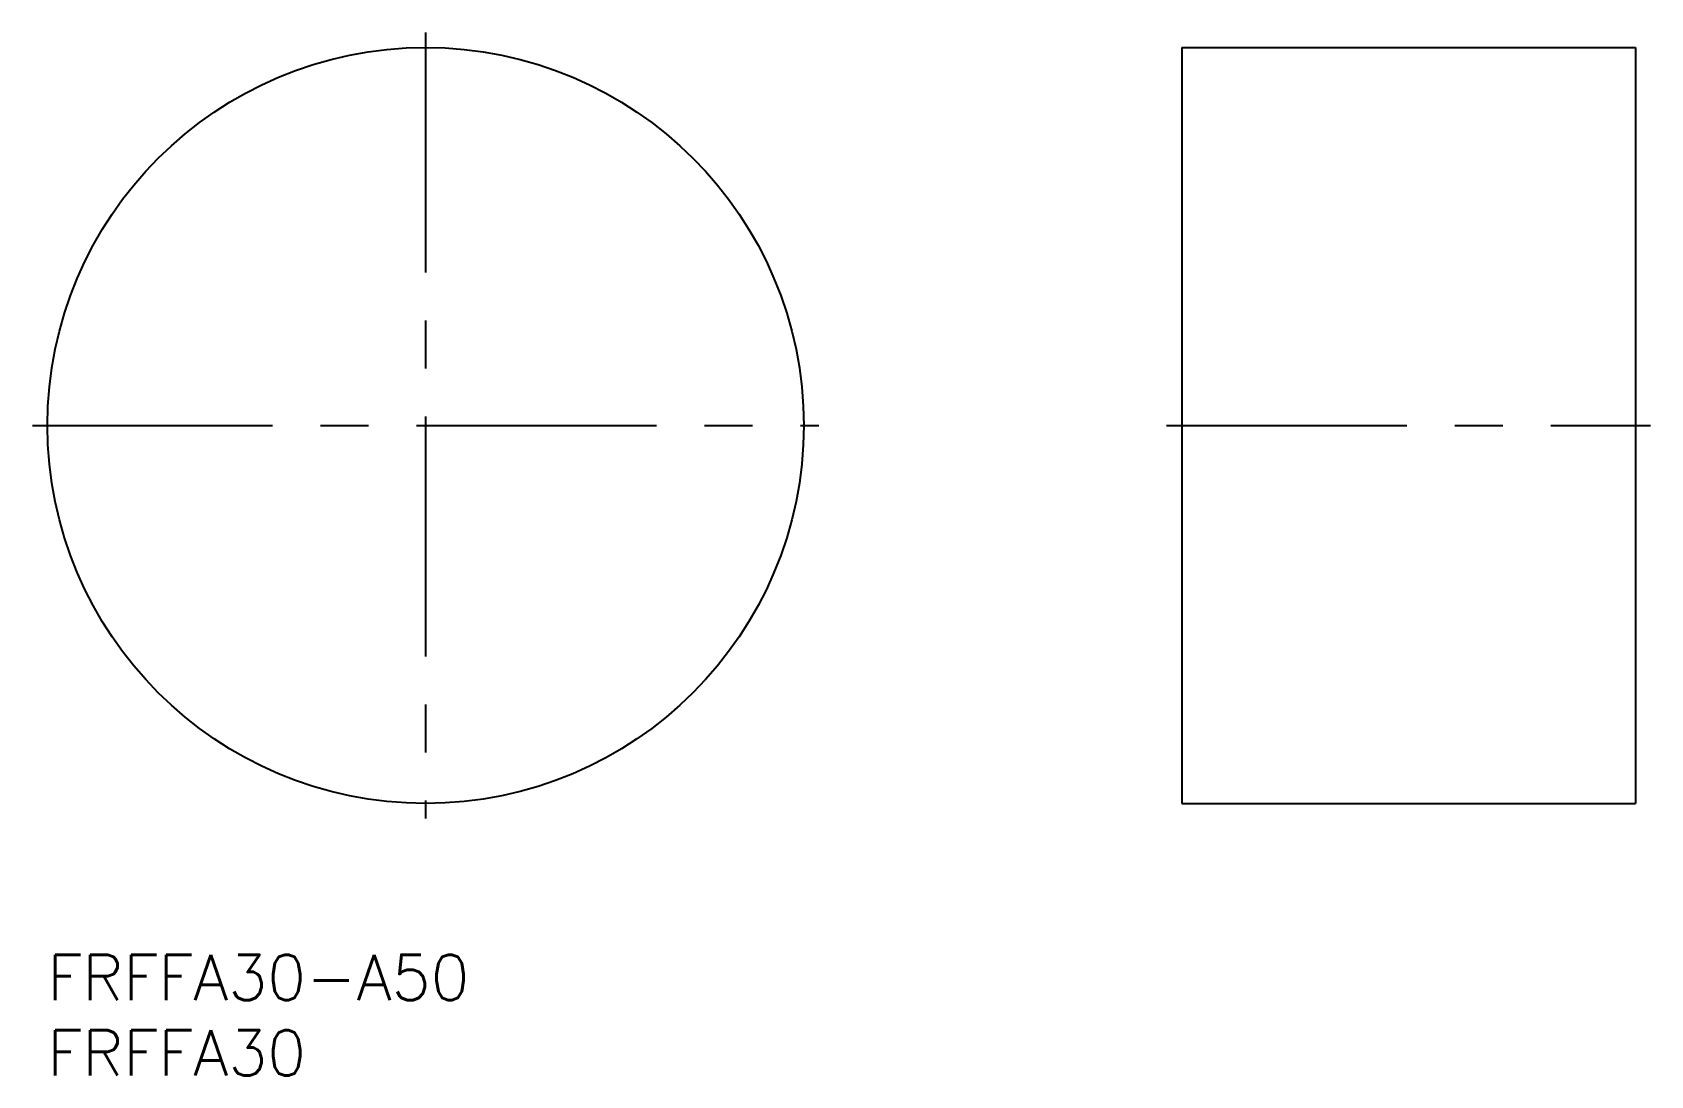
# Model space of a CAD drawing. Extents: x -1 to 106, y -8 to 61.
import ezdxf

# ---------------------------------------------------------------- set-up
doc = ezdxf.new("R2010")
doc.units = 0
doc.header["$LTSCALE"] = 0.5
doc.linetypes.add('CENTER', pattern=[50.8, 31.75, -6.35, 6.35, -6.35])
for name, color, linetype in [('MSM_CENTER', 1, 'CENTER'), ('MSM_CONTINUOUS', 7, 'CONTINUOUS'), ('MSM_PART_NUMBER', 7, 'CONTINUOUS')]:
    doc.layers.add(name, color=color, linetype=linetype)
doc.styles.get("Standard").update_dxf_attribs({"font": 'txt.shx', "height": 3, "bigfont": 'bigfont.shx'})

# ---------------------------------------------------------------- blocks, each defined once
blk = doc.blocks.new('*U5')
at = {"layer": 'MSM_PART_NUMBER'}
blk.add_text('FRFFA30-A50', height=3, dxfattribs=at).set_placement((0, -3))
blk = doc.blocks.new('*U6')
at = {"layer": 'MSM_PART_NUMBER'}
blk.add_text('FRFFA30', height=3, dxfattribs=at).set_placement((0, -8))

msp = doc.modelspace()

# ---------------------------------------------------------------- linework, layer by layer
at = {"layer": 'MSM_CENTER'}
for p, q in [((25, 61), (25, 9)), ((-1, 35), (51, 35)), ((74, 35), (106, 35))]:
    msp.add_line(p, q, dxfattribs=at)
at = {"layer": 'MSM_CONTINUOUS'}
for p, q in [((75, 60), (105, 60)), ((75, 60), (75, 10)), ((105, 60), (105, 10)), ((75, 10), (105, 10))]:
    msp.add_line(p, q, dxfattribs=at)
msp.add_circle((25, 35), 25, dxfattribs=at)

# ---------------------------------------------------------------- block references
for name in ['*U5', '*U6']:
    msp.add_blockref(name, (0, 0), dxfattribs=at)

doc.saveas('drawing.dxf')
